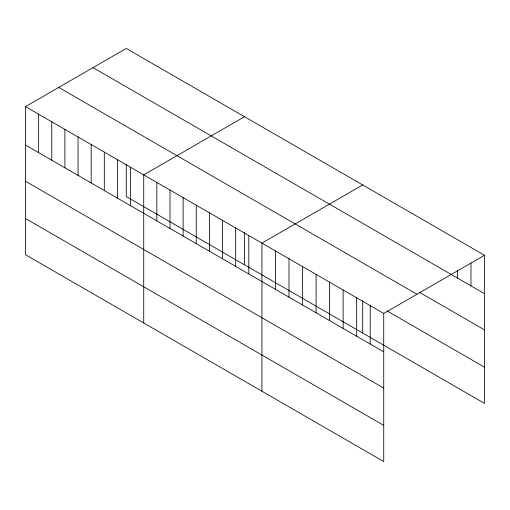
<?xml version="1.0" encoding="UTF-8"?>
<svg xmlns="http://www.w3.org/2000/svg" width="510" height="510" viewBox="0 0 510 510"><rect width="100%" height="100%" fill="white"/><g stroke="black" fill="none" stroke-linecap="round" stroke-linejoin="round"><path stroke-width="0.76" d="M25.5 106.622L383.737 313.452L383.737 461.55L25.5 254.726L25.5 106.622L126.263 48.45L484.5 255.274L484.5 403.378L126.263 196.548L126.263 164.124M244.481 116.701L143.718 174.873L143.718 322.977M362.699 184.951L261.936 243.13L261.936 391.234M383.737 313.452L484.5 255.274M93.011 67.645L451.248 274.469M450.668 274.157L484.5 293.69M419.539 292.383L484.5 329.887M58.752 87.427L416.989 294.251M387.058 310.921L484.5 367.181M25.5 145.038L383.737 351.868M25.5 181.235L383.737 388.065M25.5 218.529L383.737 425.353M470.966 263.141L470.966 285.88M457.432 270.224L457.432 278.065M370.203 305.637L370.203 344.052M362.699 300.632L362.699 333.055M356.668 297.821L356.668 336.237M343.134 290.012L343.134 328.427M329.607 282.196L329.607 320.611M316.072 274.38L316.072 312.802M302.538 266.571L302.538 304.986M289.004 258.755L289.004 297.171M275.47 250.939L275.47 289.361M248.803 235.543L248.803 273.959M244.481 232.375L244.481 264.805M235.665 227.964L235.665 266.379M222.532 220.377L222.532 258.793M209.393 212.791L209.393 251.213M196.261 205.211L196.261 243.627M183.122 197.625L183.122 236.041M169.989 190.045L169.989 228.461M156.85 182.459L156.85 220.875M130.585 167.293L130.585 205.708M117.447 159.707L117.447 198.129M104.314 152.127L104.314 190.542M91.175 144.54L91.175 182.956M78.043 136.96L78.043 175.376M64.904 129.374L64.904 167.79M51.771 121.788L51.771 160.21M38.633 114.208L38.633 152.624"/></g></svg>
